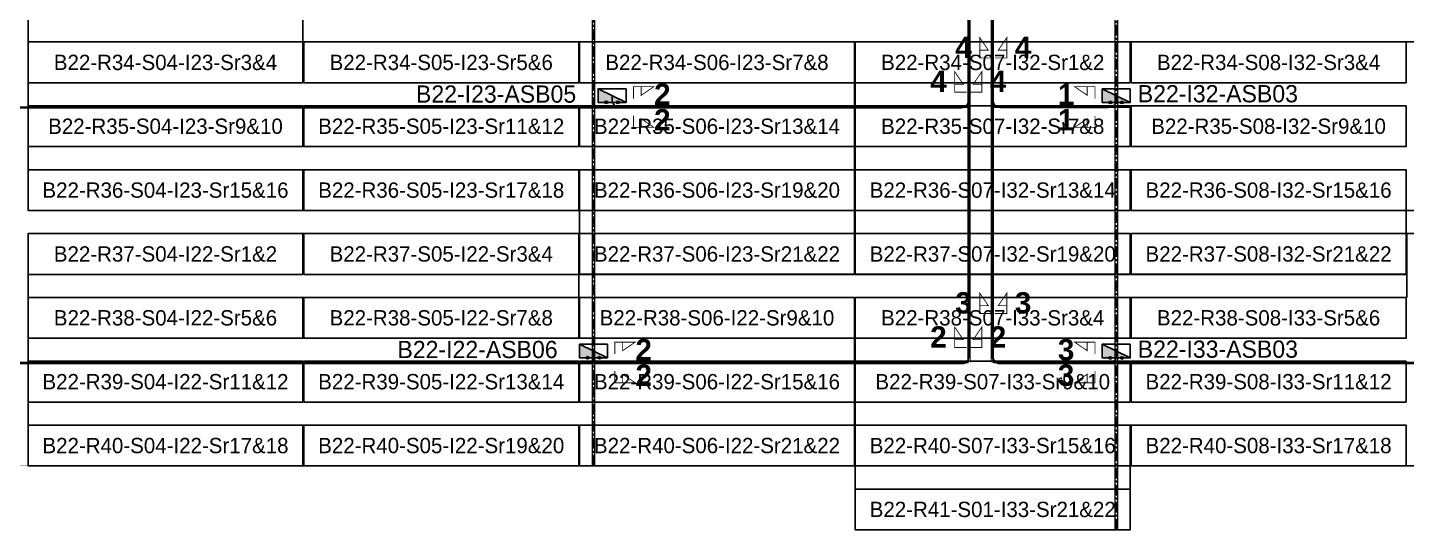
# Model space of a CAD drawing. Header units: metres. Extents: x 529751 to 530172, y 2673807 to 2674119.
# Drawn here: x 529847.9 to 530009.9, y 2673806.7 to 2673865.8 of the extents above; entities that cross this region are included whole.
import ezdxf
from ezdxf.enums import TextEntityAlignment as Align

# ---------------------------------------------------------------- set-up
doc = ezdxf.new("R2010")
doc.units = ezdxf.units.M
doc.linetypes.add('CENTER', pattern=[2, 1.25, -0.25, 0.25, -0.25])
doc.layers.add('Boundary-12.5 MW Block', color=6, linetype='Continuous', lineweight=9)
doc.layers.add('PILE', color=1, linetype='Continuous', lineweight=15)
for name, color, linetype in [('DC Trench BL-22', 40, 'Continuous'), ('E-Inverter Grouping', 2, 'Continuous'), ('Inverter Block-22', 7, 'Continuous'), ('LT Cable(AG) INV to LT Panel BL-22', 2, 'Continuous'), ('Messenger Wire Block-22 (Master Path)', 30, 'Continuous'), ('Messenger Wire Block-22 (MW Path)', 191, 'Continuous'), ('MMS Table Block-22', 8, 'Continuous'), ('Plan Line - DC BL-22', 40, 'Continuous'), ('Section Marking BL-22', 2, 'Continuous')]:
    doc.layers.add(name, color=color, linetype=linetype)
doc.styles.add('BoldTextStyle', font='arialbd.ttf')
doc.styles.get("Standard").update_dxf_attribs({"font": 'Adani Regular.ttf'})

# ---------------------------------------------------------------- blocks, each defined once
blk = doc.blocks.new('MMS Table (32.292 x 4.788)')
at = {"color": 0}
blk.add_lwpolyline([(0, -0.002), (0, 4.786), (32.292, 4.786), (32.292, -0.002)], close=True, dxfattribs=at)
at = {"color": 7}
blk.add_attdef('ID1', text='', height=1.8, dxfattribs=at).set_placement((16.146, 2.392), align=Align.MIDDLE_CENTER)
blk = doc.blocks.new('Inverter Block')
h = blk.add_hatch(color=0)
h.dxf.hatch_style = 1
h.paths.add_polyline_path([(-1.46, 2.27), (-1.46, 0.85), (1.46, 0.85)])
at = {"color": 0}
blk.add_lwpolyline([(1.46, 2.27), (-1.46, 2.27), (-1.46, 0.85), (1.46, 0.85)], close=True, dxfattribs=at)
blk.add_lwpolyline([(-1.46, 2.27), (1.46, 0.85)], dxfattribs=at)
at = {"layer": 'PILE'}
for centre in [(-0.61, 0.85), (0.61, 0.85)]:
    blk.add_circle(centre, 0.156, dxfattribs=at)
at = {"color": 7}
blk.add_attdef('ID', (-1.46, 3.01), '', height=1.8, dxfattribs=at)

msp = doc.modelspace()

# ---------------------------------------------------------------- linework, layer by layer
at = {"layer": 'Boundary-12.5 MW Block', "const_width": 0.05}
msp.add_lwpolyline([(529750.79, 2674119.08), (530139.4, 2674119.08), (530139.4, 2673961.58), (530171.79, 2673961.58), (530171.79, 2673814.29), (529977.44, 2673814.29), (529977.44, 2673806.79), (529945.14, 2673806.79), (529945.14, 2673814.29), (529750.79, 2673814.29)], close=True, dxfattribs=at)
at = {"layer": 'DC Trench BL-22', "color": 40, "const_width": 0.15}
for points in [[(529914.54, 2673961.58), (529914.24, 2673961.58), (529914.24, 2673814.29), (529914.54, 2673814.29)], [(529975.95, 2673924.08), (529975.65, 2673924.08), (529975.65, 2673806.79), (529975.95, 2673806.79)]]:
    msp.add_lwpolyline(points, close=True, dxfattribs=at)
at = {"layer": 'E-Inverter Grouping'}
for points in [[(529945.04, 2673836.79), (529912.75, 2673836.79), (529912.75, 2673844.29), (529847.97, 2673844.29), (529847.97, 2673871.58), (529880.26, 2673871.58), (529880.26, 2673864.08), (529945.04, 2673864.08)], [(530042.22, 2673864.08), (530042.22, 2673844.29), (530009.83, 2673844.29), (530009.83, 2673836.79), (529945.14, 2673836.79), (529945.14, 2673864.08)], [(529912.65, 2673834.08), (529945.04, 2673834.08), (529945.04, 2673814.29), (529847.97, 2673814.29), (529847.97, 2673841.58), (529912.65, 2673841.58)], [(529945.14, 2673834.08), (530009.93, 2673834.08), (530009.93, 2673841.58), (530042.22, 2673841.58), (530042.22, 2673814.29), (529977.44, 2673814.29), (529977.44, 2673806.79), (529945.14, 2673806.79)]]:
    msp.add_lwpolyline(points, close=True, dxfattribs=at)
at = {"layer": 'LT Cable(AG) INV to LT Panel BL-22'}
for points in [[(529969.21, 2673951.57), (529967.83, 2673951.57, -0.121414), (529967.41, 2673951.67), (529966.05, 2673952.38, 0.121414), (529965.64, 2673952.49), (529959.38, 2673952.49, 0.414214), (529958.48, 2673951.59), (529958.48, 2673932.89, 0.008356), (529958.48, 2673932.86), (529958.5, 2673932.19, -0.008356), (529958.5, 2673932.16), (529958.5, 2673857.25, -0.414214), (529957.6, 2673856.35), (529818.11, 2673856.35, -0.414214), (529817.21, 2673857.25), (529817.21, 2673857.69)], [(529969.21, 2673951.52), (529967.83, 2673951.52, -0.121414), (529967.41, 2673951.62), (529966.05, 2673952.33, 0.121414), (529965.64, 2673952.44), (529959.43, 2673952.44, 0.414214), (529958.53, 2673951.54), (529958.53, 2673932.89, 0.008356), (529958.53, 2673932.86), (529958.55, 2673932.19, -0.008356), (529958.55, 2673932.16), (529958.55, 2673827.2, -0.414214), (529957.65, 2673826.3), (529818.11, 2673826.3, -0.414214), (529817.21, 2673827.2), (529817.21, 2673827.69)], [(529969.21, 2673951.54), (529967.83, 2673951.54, -0.121414), (529967.41, 2673951.65), (529966.05, 2673952.36, 0.121414), (529965.64, 2673952.46), (529959.4, 2673952.46, 0.414214), (529958.5, 2673951.56), (529958.5, 2673932.89, 0.008356), (529958.5, 2673932.86), (529958.52, 2673932.19, -0.008356), (529958.53, 2673932.16), (529958.53, 2673827.22, -0.414214), (529957.63, 2673826.32), (529915.29, 2673826.32, -0.414214), (529914.39, 2673827.22), (529914.39, 2673827.69)], [(529971.28, 2673951.59), (529967.83, 2673951.59, -0.121414), (529967.41, 2673951.7), (529966.05, 2673952.41, 0.121414), (529965.64, 2673952.51), (529959.35, 2673952.51, 0.414214), (529958.45, 2673951.61), (529958.45, 2673932.89, 0.008356), (529958.45, 2673932.86), (529958.47, 2673932.19, -0.008356), (529958.48, 2673932.16), (529958.48, 2673857.27, -0.414214), (529957.58, 2673856.37), (529917.48, 2673856.37, -0.414214), (529916.58, 2673857.27), (529916.58, 2673857.69)]]:
    msp.add_lwpolyline(points, format="xyb", dxfattribs=at)
at = {"layer": 'LT Cable(AG) INV to LT Panel BL-22', "color": 5}
for points in [[(529968.19, 2673951.16), (529967.89, 2673951.16, 0.053733), (529967.7, 2673951.14), (529966.11, 2673950.8, -0.053733), (529965.92, 2673950.78), (529962.01, 2673950.78, 0.414214), (529961.11, 2673949.88), (529961.11, 2673932.91, 0.040352), (529961.13, 2673932.76), (529961.21, 2673932.23, -0.040352), (529961.22, 2673932.09), (529961.22, 2673827.21, 0.414214), (529962.12, 2673826.31), (530136.86, 2673826.31, 0.414214), (530137.76, 2673827.21), (530137.76, 2673827.69)], [(529968.19, 2673951.14), (529967.89, 2673951.14, 0.053733), (529967.7, 2673951.12), (529966.11, 2673950.77, -0.053733), (529965.92, 2673950.75), (529962.04, 2673950.75, 0.414214), (529961.14, 2673949.85), (529961.14, 2673932.91, 0.040352), (529961.15, 2673932.77), (529961.24, 2673932.23, -0.040352), (529961.25, 2673932.09), (529961.25, 2673827.24, 0.414214), (529962.15, 2673826.34), (530072.07, 2673826.34, 0.414214), (530072.97, 2673827.24), (530072.97, 2673827.69)], [(529968.19, 2673951.11), (529967.89, 2673951.11, 0.053733), (529967.7, 2673951.09), (529966.11, 2673950.75, -0.053733), (529965.92, 2673950.73), (529962.06, 2673950.73, 0.414214), (529961.16, 2673949.83), (529961.16, 2673932.91, 0.040352), (529961.18, 2673932.77), (529961.26, 2673932.24, -0.040352), (529961.27, 2673932.09), (529961.27, 2673827.26, 0.414214), (529962.17, 2673826.36), (529974.9, 2673826.36, 0.414214), (529975.8, 2673827.26), (529975.8, 2673827.69)], [(529968.19, 2673951.09), (529967.89, 2673951.09, 0.053733), (529967.7, 2673951.07), (529966.11, 2673950.72, -0.053733), (529965.92, 2673950.7), (529962.09, 2673950.7, 0.414214), (529961.19, 2673949.8), (529961.19, 2673932.92, 0.040352), (529961.2, 2673932.77), (529961.29, 2673932.24, -0.040352), (529961.3, 2673932.09), (529961.3, 2673857.29, 0.414214), (529962.2, 2673856.39), (529974.9, 2673856.39, 0.414214), (529975.8, 2673857.29), (529975.8, 2673857.69)]]:
    msp.add_lwpolyline(points, format="xyb", dxfattribs=at)
at = {"layer": 'Messenger Wire Block-22 (Master Path)'}
for points in [[(529958.41, 2673826.44), (529958.41, 2673932.17)], [(529961.35, 2673826.44), (529961.35, 2673932.17)], [(529815.58, 2673856.44), (529958.41, 2673856.44)], [(529961.35, 2673856.44), (529977.44, 2673856.44)], [(529815.58, 2673826.44), (529958.41, 2673826.44)], [(529961.35, 2673826.44), (530139.4, 2673826.44)]]:
    msp.add_lwpolyline(points, dxfattribs=at)
at = {"layer": 'Messenger Wire Block-22 (MW Path)', "const_width": 0.1}
for points in [[(529958.66, 2673826.44), (529958.66, 2673932.17)], [(529961.1, 2673826.44), (529961.1, 2673932.17)], [(529815.58, 2673856.44), (529958.41, 2673856.44)], [(529961.35, 2673856.44), (529977.44, 2673856.44)], [(529815.58, 2673826.44), (529958.41, 2673826.44)], [(529961.35, 2673826.44), (530139.4, 2673826.44)]]:
    msp.add_lwpolyline(points, dxfattribs=at)
at = {"layer": 'Plan Line - DC BL-22', "color": 6, "linetype": 'CENTER'}
for points in [[(529914.39, 2673961.58), (529914.39, 2673814.29)], [(529975.8, 2673924.08), (529975.8, 2673806.79)]]:
    msp.add_lwpolyline(points, dxfattribs=at)
at = {"layer": 'Section Marking BL-22', "color": 94, "lineweight": 35, "true_color": 0x00a500, "const_width": 0.1}
for points in [[(529961.15, 2673862.19), (529959.76, 2673862.19), (529959.76, 2673864.59), (529960.77, 2673863.11), (529959.76, 2673863.11)], [(529961.55, 2673862.19), (529962.94, 2673862.19), (529962.94, 2673864.59), (529961.93, 2673863.11), (529962.94, 2673863.11)], [(529958.21, 2673858.19), (529956.82, 2673858.19), (529956.82, 2673860.59), (529957.83, 2673859.11), (529956.82, 2673859.11)], [(529958.61, 2673858.19), (529960, 2673858.19), (529960, 2673860.59), (529958.99, 2673859.11), (529960, 2673859.11)], [(529919.08, 2673857.44), (529919.08, 2673858.83), (529921.48, 2673858.83), (529920, 2673857.82), (529920, 2673858.83)], [(529973.3, 2673857.44), (529973.3, 2673858.83), (529970.9, 2673858.83), (529972.38, 2673857.82), (529972.38, 2673858.83)], [(529919.08, 2673855.44), (529919.08, 2673854.05), (529921.48, 2673854.05), (529920, 2673855.06), (529920, 2673854.05)], [(529973.3, 2673855.44), (529973.3, 2673854.05), (529970.9, 2673854.05), (529972.38, 2673855.06), (529972.38, 2673854.05)], [(529961.15, 2673832.19), (529959.76, 2673832.19), (529959.76, 2673834.59), (529960.77, 2673833.11), (529959.76, 2673833.11)], [(529961.55, 2673832.19), (529962.94, 2673832.19), (529962.94, 2673834.59), (529961.93, 2673833.11), (529962.94, 2673833.11)], [(529958.21, 2673828.19), (529956.82, 2673828.19), (529956.82, 2673830.59), (529957.83, 2673829.11), (529956.82, 2673829.11)], [(529958.61, 2673828.19), (529960, 2673828.19), (529960, 2673830.59), (529958.99, 2673829.11), (529960, 2673829.11)], [(529916.89, 2673827.44), (529916.89, 2673828.83), (529919.29, 2673828.83), (529917.81, 2673827.82), (529917.81, 2673828.83)], [(529973.3, 2673827.44), (529973.3, 2673828.83), (529970.9, 2673828.83), (529972.38, 2673827.82), (529972.38, 2673828.83)], [(529916.89, 2673825.44), (529916.89, 2673824.05), (529919.29, 2673824.05), (529917.81, 2673825.06), (529917.81, 2673824.05)], [(529973.3, 2673825.44), (529973.3, 2673824.05), (529970.9, 2673824.05), (529972.38, 2673825.06), (529972.38, 2673824.05)]]:
    msp.add_lwpolyline(points, dxfattribs=at)

# ---------------------------------------------------------------- block references
at = {"layer": 'Inverter Block-22'}
ref = msp.add_blockref('Inverter Block', (529916.58, 2673856.03), dxfattribs=dict(at, xscale=1.124999999976148, yscale=1.124999999976148, zscale=1.124999999976148))
ref.add_attrib('ID', 'B22-I23-ASB05', (529893.54, 2673856.95), dxfattribs={"layer": '0', "color": 7, "height": 2.025})
ref = msp.add_blockref('Inverter Block', (529975.8, 2673856.02), dxfattribs=dict(at, xscale=1.124999999976148, yscale=1.124999999976148, zscale=1.124999999976148))
ref.add_attrib('ID', 'B22-I32-ASB03', (529978.32, 2673856.99), dxfattribs={"layer": '0', "color": 7, "height": 2.025})
ref = msp.add_blockref('Inverter Block', (529914.39, 2673826.03), dxfattribs=dict(at, xscale=1.124999999976148, yscale=1.124999999976148, zscale=1.124999999976148))
ref.add_attrib('ID', 'B22-I22-ASB06', (529891.36, 2673826.95), dxfattribs={"layer": '0', "color": 7, "height": 2.025})
ref = msp.add_blockref('Inverter Block', (529975.8, 2673826.02), dxfattribs=dict(at, xscale=1.124999999976148, yscale=1.124999999976148, zscale=1.124999999976148))
ref.add_attrib('ID', 'B22-I33-ASB03', (529978.32, 2673826.99), dxfattribs={"layer": '0', "color": 7, "height": 2.025})
at = {"layer": 'MMS Table Block-22'}
for p, values in [((529847.97, 2673859.29), {'ID1': 'B22-R34-S04-I23-Sr3&4'}), ((529880.36, 2673859.29), {'ID1': 'B22-R34-S05-I23-Sr5&6'}), ((529912.75, 2673859.29), {'ID1': 'B22-R34-S06-I23-Sr7&8'}), ((529945.14, 2673859.29), {'ID1': 'B22-R34-S07-I32-Sr1&2'}), ((529977.54, 2673859.29), {'ID1': 'B22-R34-S08-I32-Sr3&4'}), ((529847.97, 2673851.79), {'ID1': 'B22-R35-S04-I23-Sr9&10'}), ((529880.36, 2673851.79), {'ID1': 'B22-R35-S05-I23-Sr11&12'}), ((529912.75, 2673851.79), {'ID1': 'B22-R35-S06-I23-Sr13&14'}), ((529945.14, 2673851.79), {'ID1': 'B22-R35-S07-I32-Sr7&8'}), ((529977.54, 2673851.79), {'ID1': 'B22-R35-S08-I32-Sr9&10'}), ((529847.97, 2673844.29), {'ID1': 'B22-R36-S04-I23-Sr15&16'}), ((529880.36, 2673844.29), {'ID1': 'B22-R36-S05-I23-Sr17&18'}), ((529912.75, 2673844.29), {'ID1': 'B22-R36-S06-I23-Sr19&20'}), ((529945.14, 2673844.29), {'ID1': 'B22-R36-S07-I32-Sr13&14'}), ((529977.54, 2673844.29), {'ID1': 'B22-R36-S08-I32-Sr15&16'}), ((529847.97, 2673836.79), {'ID1': 'B22-R37-S04-I22-Sr1&2'}), ((529880.36, 2673836.79), {'ID1': 'B22-R37-S05-I22-Sr3&4'}), ((529912.75, 2673836.79), {'ID1': 'B22-R37-S06-I23-Sr21&22'}), ((529945.14, 2673836.79), {'ID1': 'B22-R37-S07-I32-Sr19&20'}), ((529977.54, 2673836.79), {'ID1': 'B22-R37-S08-I32-Sr21&22'}), ((529847.97, 2673829.29), {'ID1': 'B22-R38-S04-I22-Sr5&6'}), ((529880.36, 2673829.29), {'ID1': 'B22-R38-S05-I22-Sr7&8'}), ((529912.75, 2673829.29), {'ID1': 'B22-R38-S06-I22-Sr9&10'}), ((529945.14, 2673829.29), {'ID1': 'B22-R38-S07-I33-Sr3&4'}), ((529977.54, 2673829.29), {'ID1': 'B22-R38-S08-I33-Sr5&6'}), ((529847.97, 2673821.79), {'ID1': 'B22-R39-S04-I22-Sr11&12'}), ((529880.36, 2673821.79), {'ID1': 'B22-R39-S05-I22-Sr13&14'}), ((529912.75, 2673821.79), {'ID1': 'B22-R39-S06-I22-Sr15&16'}), ((529945.14, 2673821.79), {'ID1': 'B22-R39-S07-I33-Sr9&10'}), ((529977.54, 2673821.79), {'ID1': 'B22-R39-S08-I33-Sr11&12'}), ((529847.97, 2673814.29), {'ID1': 'B22-R40-S04-I22-Sr17&18'}), ((529880.36, 2673814.29), {'ID1': 'B22-R40-S05-I22-Sr19&20'}), ((529912.75, 2673814.29), {'ID1': 'B22-R40-S06-I22-Sr21&22'}), ((529945.14, 2673814.29), {'ID1': 'B22-R40-S07-I33-Sr15&16'}), ((529977.54, 2673814.29), {'ID1': 'B22-R40-S08-I33-Sr17&18'}), ((529945.14, 2673806.79), {'ID1': 'B22-R41-S01-I33-Sr21&22'})]:
    msp.add_blockref('MMS Table (32.292 x 4.788)', p, dxfattribs=at).add_auto_attribs(values)

# ---------------------------------------------------------------- texts
at = {"layer": 'Section Marking BL-22', "color": 94, "true_color": 0x00a500, "style": 'BoldTextStyle'}
for s, p in [('4', (529957.85, 2673863.44)), ('4', (529964.85, 2673863.44)), ('2', (529922.48, 2673857.94)), ('4', (529954.91, 2673859.44)), ('4', (529961.91, 2673859.44)), ('1', (529969.9, 2673857.94)), ('2', (529922.48, 2673854.94)), ('1', (529969.9, 2673854.94)), ('3', (529957.85, 2673833.44)), ('3', (529964.85, 2673833.44)), ('2', (529954.91, 2673829.44)), ('2', (529961.91, 2673829.44)), ('2', (529920.29, 2673827.94)), ('3', (529969.9, 2673827.94)), ('2', (529920.29, 2673824.94)), ('3', (529969.9, 2673824.94))]:
    msp.add_text(s, height=2.5, dxfattribs=at).set_placement(p, align=Align.MIDDLE_CENTER)

doc.saveas('drawing.dxf')
